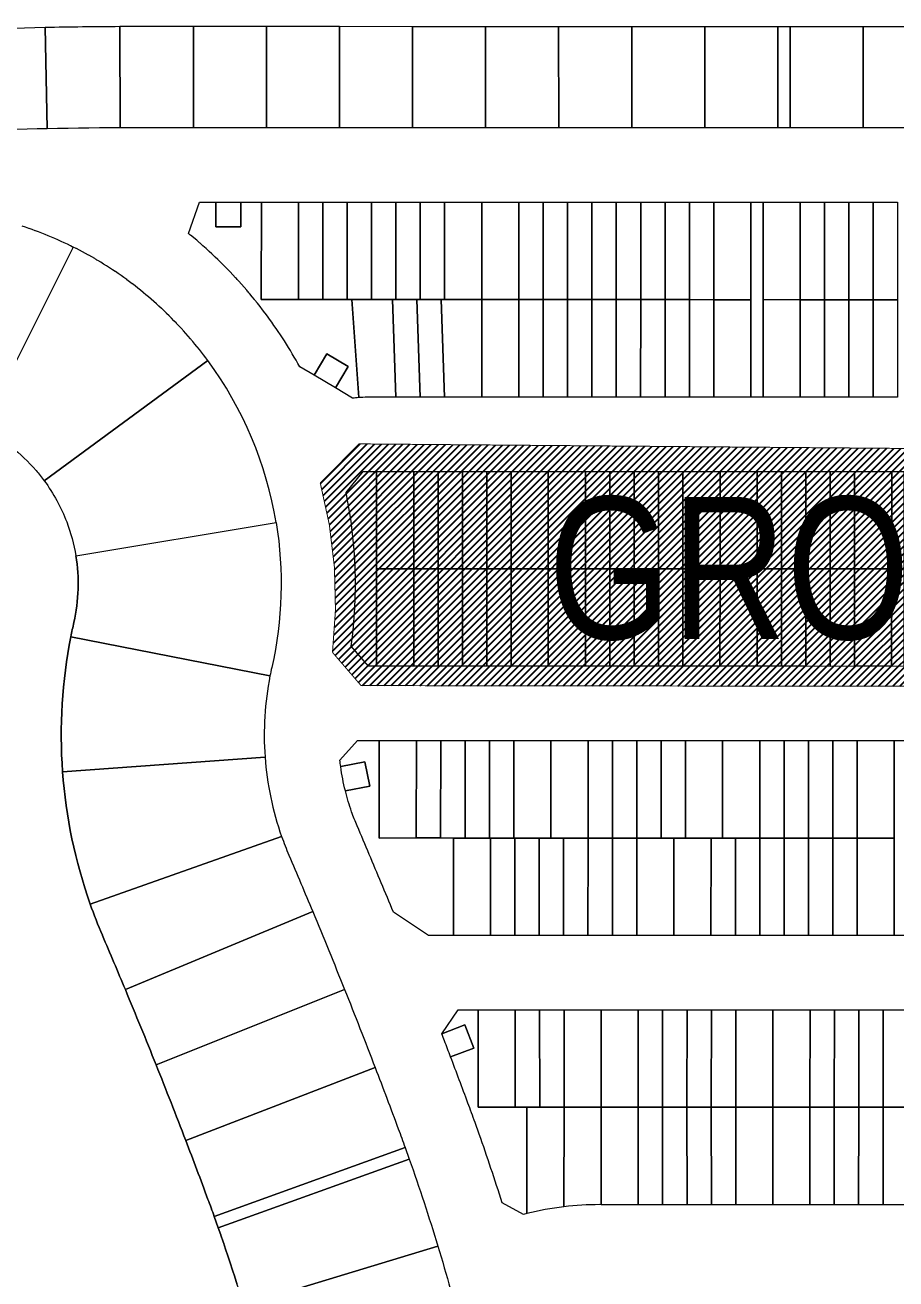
# Model space of a CAD drawing. Header units: centimetres. Extents: x -6122352 to 6876996, y -1694241 to 2592194.
# Drawn here: x -5095276 to -4880730, y -217043 to 91765 of the extents above; entities that cross this region are included whole.
import ezdxf

# ---------------------------------------------------------------- set-up
doc = ezdxf.new("R2010")
doc.units = ezdxf.units.CM
doc.header["$MEASUREMENT"] = 0
for name, color, linetype, lineweight, true_color in [('23585-XR-AR-DAMAC PLOT LIMITS$0$1-End units', 7, 'Continuous', 5, 0xf8991e), ('23585-XR-AR-DAMAC PLOT LIMITS$0$1-Open Space', 7, 'Continuous', 5, 0x90cf5a), ('23585-XR-AR-DAMAC PLOT LIMITS$0$1-Utility', 7, 'Continuous', 5, 0x8db1ff)]:
    doc.layers.add(name, color=color, linetype=linetype, lineweight=lineweight, true_color=true_color)
for name, color, linetype, lineweight in [('23585-XR-AR-DAMAC PLOT LIMITS$0$1-LV3', 231, 'Continuous', 5), ('23585-XR-AR-DAMAC PLOT LIMITS$0$1-Mid units', 41, 'Continuous', 5), ('23585-XR-AR-DAMAC PLOT LIMITS$0$1-V75', 142, 'Continuous', 5), ('A-ANNO-TEXT', 3, 'Continuous', 25)]:
    doc.layers.add(name, color=color, linetype=linetype, lineweight=lineweight)
for name, color, linetype in [('@MI-REF LAYER', 7, 'Continuous'), ('@MI-TYPE-01', 30, 'Continuous'), ('A-GLASS HATCH', 7, 'Continuous')]:
    doc.layers.add(name, color=color, linetype=linetype)
doc.styles.add('1657-SHEET$0$ARIAL', font='arial.ttf', dxfattribs={"width": 0.8})

# ---------------------------------------------------------------- blocks, each defined once
blk = doc.blocks.new('23585-XR-AR-DAMAC PLOT LIMITS')
at = {"layer": '23585-XR-AR-DAMAC PLOT LIMITS$0$1-End units', "color": 251, "true_color": 0x636466}
for points in [[(496447.39, 2768993.37), (496441.2, 2768986.63), (496423.51, 2769002.84), (496429.69, 2769009.59)], [(496439.18, 2768984.41), (496433, 2768977.67), (496415.3, 2768993.88), (496421.48, 2769000.63)], [(496465.08, 2768977.16), (496458.9, 2768970.41), (496441.2, 2768986.63), (496447.39, 2768993.37)], [(496456.87, 2768968.2), (496450.69, 2768961.46), (496433, 2768977.67), (496439.18, 2768984.41)], [(496511.51, 2768965.21), (496505.33, 2768958.47), (496487.63, 2768974.68), (496493.81, 2768981.43)], [(496529.2, 2768949), (496523.02, 2768942.26), (496505.33, 2768958.47), (496511.51, 2768965.21)], [(496394.39, 2768935.53), (496376.69, 2768951.75), (496382.87, 2768958.49), (496400.57, 2768942.28)], [(496482.93, 2768934.03), (496465.24, 2768950.24), (496471.42, 2768956.99), (496489.11, 2768940.77)], [(496388.21, 2768928.79), (496370.51, 2768945), (496376.69, 2768951.75), (496394.39, 2768935.53)], [(496476.75, 2768927.28), (496459.06, 2768943.49), (496465.24, 2768950.24), (496482.93, 2768934.03)], [(496394.39, 2768935.53), (496400.57, 2768942.28), (496418.26, 2768926.07), (496412.08, 2768919.32)], [(496482.93, 2768934.03), (496489.11, 2768940.77), (496506.81, 2768924.56), (496500.63, 2768917.81)], [(496560.83, 2768920.9), (496554.65, 2768914.16), (496536.95, 2768930.37), (496543.13, 2768937.11)], [(496387.64, 2768928.17), (496388.21, 2768928.79), (496394.39, 2768935.53), (496412.08, 2768919.32), (496405.9, 2768912.57)], [(496476.75, 2768927.28), (496482.93, 2768934.03), (496500.63, 2768917.81), (496494.45, 2768911.07)], [(496454.36, 2768902.84), (496436.66, 2768919.05), (496442.84, 2768925.8), (496460.54, 2768909.59)], [(496448.17, 2768896.09), (496430.48, 2768912.31), (496436.66, 2768919.05), (496454.36, 2768902.84)], [(496578.52, 2768904.69), (496572.34, 2768897.94), (496554.65, 2768914.16), (496560.83, 2768920.9)], [(496363.89, 2768902.24), (496357.7, 2768895.5), (496340.01, 2768911.71), (496346.19, 2768918.46)], [(496532.25, 2768889.72), (496514.56, 2768905.93), (496520.74, 2768912.68), (496538.43, 2768896.46), (496534.38, 2768892.04)], [(496454.36, 2768902.84), (496460.54, 2768909.59), (496478.23, 2768893.37), (496472.05, 2768886.63)], [(496526.07, 2768882.97), (496508.38, 2768899.18), (496514.56, 2768905.93), (496532.25, 2768889.72), (496530.33, 2768887.61)], [(496448.17, 2768896.09), (496454.36, 2768902.84), (496472.05, 2768886.63), (496465.87, 2768879.88)], [(496431.96, 2768878.4), (496425.78, 2768871.65), (496408.08, 2768887.86), (496409.4, 2768889.3), (496414.26, 2768894.61)], [(496524.15, 2768880.87), (496526.07, 2768882.97), (496530.33, 2768887.61), (496548.02, 2768871.4), (496541.84, 2768864.65)], [(496503.68, 2768858.53), (496485.98, 2768874.74), (496492.16, 2768881.49), (496509.86, 2768865.27), (496505.8, 2768860.85)], [(496449.66, 2768862.19), (496443.47, 2768855.44), (496425.78, 2768871.65), (496431.96, 2768878.4)], [(496517.96, 2768874.12), (496522.02, 2768878.55), (496524.15, 2768880.87), (496541.84, 2768864.65), (496535.66, 2768857.91)], [(496589.51, 2768854.06), (496571.81, 2768870.28), (496578, 2768877.02), (496595.69, 2768860.81)], [(496497.49, 2768851.78), (496479.8, 2768868), (496485.98, 2768874.74), (496503.68, 2768858.53), (496501.75, 2768856.43), (496497.7, 2768852)], [(496583.33, 2768847.32), (496565.63, 2768863.53), (496571.81, 2768870.28), (496589.51, 2768854.06)], [(496589.51, 2768854.06), (496595.69, 2768860.81), (496613.39, 2768844.6), (496607.2, 2768837.85)], [(496583.33, 2768847.32), (496589.51, 2768854.06), (496607.2, 2768837.85), (496601.02, 2768831.1)], [(496481.28, 2768834.09), (496475.1, 2768827.34), (496457.4, 2768843.55), (496463.59, 2768850.3)], [(496511.34, 2768831.37), (496505.16, 2768824.62), (496487.46, 2768840.83), (496489.39, 2768842.93), (496493.44, 2768847.36), (496493.64, 2768847.58)], [(496560.93, 2768822.88), (496543.24, 2768839.09), (496549.42, 2768845.84), (496567.11, 2768829.62)], [(496560.93, 2768822.88), (496554.75, 2768816.13), (496537.06, 2768832.34), (496543.24, 2768839.09)], [(496584.81, 2768813.41), (496578.63, 2768806.66), (496560.93, 2768822.88), (496567.11, 2768829.62)], [(496546.64, 2768807.28), (496540.46, 2768800.53), (496522.77, 2768816.75), (496528.95, 2768823.5)]]:
    blk.add_lwpolyline(points, close=True, dxfattribs=at)
for points in [[(496397.79, 2768903.72), (496394.42, 2768900.04, 0.017555), (496391.72, 2768896.88), (496372.77, 2768911.94), (496376.05, 2768915.52), (496379.53, 2768919.31)], [(496578.63, 2768806.66), (496578.38, 2768806.4, 0.029706), (496572.83, 2768799.56), (496554.75, 2768816.13), (496560.93, 2768822.88)], [(496572.83, 2768799.56, 0.031399), (496567.89, 2768791.68), (496548.57, 2768809.38), (496550.7, 2768811.71), (496554.75, 2768816.13)]]:
    blk.add_lwpolyline(points, format="xyb", close=True, dxfattribs=at)
at = {"layer": '23585-XR-AR-DAMAC PLOT LIMITS$0$1-LV3', "color": 251, "true_color": 0x636466}
for points in [[(496438.83, 2769046.64), (496426.67, 2769033.37), (496408.23, 2769050.26), (496420.39, 2769063.53)], [(496426.67, 2769033.37), (496414.5, 2769020.1), (496396.07, 2769036.99), (496408.23, 2769050.26)], [(496412.48, 2769017.89), (496400.32, 2769004.62), (496381.88, 2769021.51), (496394.04, 2769034.78)], [(496400.32, 2769004.62), (496388.16, 2768991.35), (496369.72, 2769008.24), (496381.88, 2769021.51)], [(496388.16, 2768991.35), (496376.14, 2768978.23), (496376, 2768978.08), (496357.56, 2768994.96), (496357.71, 2768995.12), (496369.72, 2769008.24)], [(496376, 2768978.08), (496363.84, 2768964.8), (496345.4, 2768981.69), (496357.56, 2768994.96)], [(496363.84, 2768964.8), (496351.68, 2768951.53), (496333.24, 2768968.42), (496345.4, 2768981.69)], [(496351.68, 2768951.53), (496339.52, 2768938.26), (496321.08, 2768955.15), (496333.24, 2768968.42)], [(496339.52, 2768938.26), (496327.36, 2768924.99), (496308.92, 2768941.88), (496321.08, 2768955.15)], [(496327.36, 2768924.99), (496315.2, 2768911.72), (496296.76, 2768928.61), (496308.92, 2768941.88)], [(496315.2, 2768911.72), (496305.76, 2768901.42), (496304.4, 2768899.93), (496304.35, 2768899.87), (496303.04, 2768898.44), (496284.54, 2768915.26), (496287.32, 2768918.31), (496296.76, 2768928.61)], [(496291.05, 2768885.02), (496289.42, 2768883.15), (496287.8, 2768881.28), (496279.24, 2768871.43), (496260.36, 2768887.82), (496268.92, 2768897.67), (496272.25, 2768901.5)]]:
    blk.add_lwpolyline(points, close=True, dxfattribs=at)
blk.add_lwpolyline([(496303.04, 2768898.44), (496301.32, 2768896.54), (496299.59, 2768894.63), (496297.88, 2768892.71), (496296.16, 2768890.79), (496294.46, 2768888.87), (496292.75, 2768886.94), (496291.05, 2768885.02), (496272.25, 2768901.5, -0.004459), (496284.54, 2768915.26)], format="xyb", close=True, dxfattribs=at)
at = {"layer": '23585-XR-AR-DAMAC PLOT LIMITS$0$1-Mid units', "color": 251, "true_color": 0x636466}
for points in [[(496459.55, 2769006.65), (496441.85, 2769022.86), (496445.91, 2769027.28), (496463.6, 2769011.07)], [(496455.49, 2769002.22), (496437.8, 2769018.44), (496438.76, 2769019.48), (496441.85, 2769022.86), (496459.55, 2769006.65)], [(496451.44, 2768997.8), (496433.75, 2769014.01), (496437.8, 2769018.44), (496455.49, 2769002.22)], [(496447.39, 2768993.37), (496429.69, 2769009.59), (496433.75, 2769014.01), (496451.44, 2768997.8), (496450.95, 2768997.26)], [(496459.55, 2769006.65), (496463.6, 2769011.07), (496481.3, 2768994.86), (496477.24, 2768990.43)], [(496455.49, 2769002.22), (496459.55, 2769006.65), (496477.24, 2768990.43), (496473.19, 2768986.01)], [(496451.44, 2768997.8), (496455.49, 2769002.22), (496473.19, 2768986.01), (496472.12, 2768984.84), (496469.14, 2768981.58)], [(496469.14, 2768981.58), (496465.08, 2768977.16), (496447.39, 2768993.37), (496450.95, 2768997.26), (496451.44, 2768997.8)], [(496428.94, 2768973.25), (496411.25, 2768989.46), (496415.3, 2768993.88), (496433, 2768977.67)], [(496424.89, 2768968.82), (496407.2, 2768985.04), (496411.25, 2768989.46), (496428.94, 2768973.25)], [(496420.84, 2768964.4), (496403.14, 2768980.61), (496407.2, 2768985.04), (496424.89, 2768968.82)], [(496416.78, 2768959.97), (496399.09, 2768976.19), (496403.14, 2768980.61), (496420.84, 2768964.4)], [(496428.94, 2768973.25), (496433, 2768977.67), (496450.69, 2768961.46), (496446.64, 2768957.03)], [(496412.73, 2768955.55), (496395.03, 2768971.76), (496399.09, 2768976.19), (496416.78, 2768959.97)], [(496501.27, 2768954.05), (496483.58, 2768970.26), (496487.63, 2768974.68), (496505.33, 2768958.47)], [(496408.68, 2768951.13), (496390.98, 2768967.34), (496395.03, 2768971.76), (496412.73, 2768955.55), (496409.63, 2768952.17)], [(496424.89, 2768968.82), (496428.94, 2768973.25), (496446.64, 2768957.03), (496442.59, 2768952.61)], [(496420.84, 2768964.4), (496424.89, 2768968.82), (496442.59, 2768952.61), (496438.53, 2768948.18)], [(496497.22, 2768949.62), (496479.53, 2768965.83), (496483.58, 2768970.26), (496501.27, 2768954.05)], [(496404.62, 2768946.7), (496386.93, 2768962.92), (496390.98, 2768967.34), (496408.68, 2768951.13)], [(496493.17, 2768945.2), (496475.47, 2768961.41), (496479.53, 2768965.83), (496497.22, 2768949.62)], [(496400.57, 2768942.28), (496382.87, 2768958.49), (496386.85, 2768962.83), (496386.93, 2768962.92), (496404.62, 2768946.7)], [(496416.78, 2768959.97), (496420.84, 2768964.4), (496438.53, 2768948.18), (496434.48, 2768943.76)], [(496412.73, 2768955.55), (496416.78, 2768959.97), (496434.48, 2768943.76), (496430.43, 2768939.34)], [(496489.11, 2768940.77), (496471.42, 2768956.99), (496475.47, 2768961.41), (496493.17, 2768945.2)], [(496408.68, 2768951.13), (496409.63, 2768952.17), (496412.73, 2768955.55), (496430.43, 2768939.34), (496427.33, 2768935.96), (496426.37, 2768934.91)], [(496501.27, 2768954.05), (496505.33, 2768958.47), (496523.02, 2768942.26), (496518.97, 2768937.83)], [(496497.22, 2768949.62), (496501.27, 2768954.05), (496518.97, 2768937.83), (496514.92, 2768933.41)], [(496404.62, 2768946.7), (496408.68, 2768951.13), (496426.37, 2768934.91), (496422.32, 2768930.49)], [(496493.17, 2768945.2), (496497.22, 2768949.62), (496514.92, 2768933.41), (496510.86, 2768928.98)], [(496400.57, 2768942.28), (496404.62, 2768946.7), (496422.32, 2768930.49), (496418.26, 2768926.07)], [(496384.15, 2768924.36), (496366.46, 2768940.58), (496370.51, 2768945), (496388.21, 2768928.79), (496387.64, 2768928.17)], [(496472.7, 2768922.86), (496455, 2768939.07), (496459.06, 2768943.49), (496476.75, 2768927.28)], [(496489.11, 2768940.77), (496493.17, 2768945.2), (496510.86, 2768928.98), (496506.81, 2768924.56)], [(496380.1, 2768919.94), (496362.41, 2768936.15), (496366.46, 2768940.58), (496384.15, 2768924.36), (496383.58, 2768923.74), (496381.06, 2768920.98)], [(496468.64, 2768918.43), (496450.95, 2768934.65), (496455, 2768939.07), (496472.7, 2768922.86)], [(496379.53, 2768919.31), (496376.05, 2768915.52), (496358.35, 2768931.73), (496362.41, 2768936.15), (496380.1, 2768919.94)], [(496464.59, 2768914.01), (496446.89, 2768930.22), (496450.95, 2768934.65), (496468.64, 2768918.43)], [(496376.05, 2768915.52), (496372.77, 2768911.94), (496371.99, 2768911.09), (496354.3, 2768927.31), (496358.35, 2768931.73)], [(496383.58, 2768923.74), (496384.15, 2768924.36), (496387.64, 2768928.17), (496405.9, 2768912.57), (496401.85, 2768908.15)], [(496460.54, 2768909.59), (496442.84, 2768925.8), (496446.89, 2768930.22), (496464.59, 2768914.01)], [(496550.59, 2768909.73), (496532.9, 2768925.95), (496536.95, 2768930.37), (496554.65, 2768914.16)], [(496371.99, 2768911.09), (496367.94, 2768906.67), (496350.24, 2768922.88), (496354.3, 2768927.31)], [(496472.7, 2768922.86), (496476.75, 2768927.28), (496494.45, 2768911.07), (496490.39, 2768906.64)], [(496546.54, 2768905.31), (496528.85, 2768921.52), (496532.9, 2768925.95), (496550.59, 2768909.73)], [(496367.94, 2768906.67), (496363.89, 2768902.24), (496346.19, 2768918.46), (496350.24, 2768922.88)], [(496401.85, 2768908.15), (496397.79, 2768903.72), (496379.53, 2768919.31), (496380.1, 2768919.94), (496381.06, 2768920.98), (496383.58, 2768923.74)], [(496468.64, 2768918.43), (496472.7, 2768922.86), (496490.39, 2768906.64), (496486.34, 2768902.22)], [(496542.49, 2768900.89), (496524.79, 2768917.1), (496528.85, 2768921.52), (496546.54, 2768905.31)], [(496464.59, 2768914.01), (496468.64, 2768918.43), (496486.34, 2768902.22), (496482.29, 2768897.8)], [(496538.43, 2768896.46), (496520.74, 2768912.68), (496524.79, 2768917.1), (496542.49, 2768900.89)], [(496444.12, 2768891.67), (496426.43, 2768907.88), (496430.48, 2768912.31), (496448.17, 2768896.09)], [(496460.54, 2768909.59), (496464.59, 2768914.01), (496482.29, 2768897.8), (496478.23, 2768893.37)], [(496550.59, 2768909.73), (496554.65, 2768914.16), (496572.34, 2768897.94), (496568.29, 2768893.52)], [(496546.54, 2768905.31), (496550.59, 2768909.73), (496568.29, 2768893.52), (496564.24, 2768889.1)], [(496440.07, 2768887.25), (496422.37, 2768903.46), (496426.43, 2768907.88), (496444.12, 2768891.67)], [(496436.01, 2768882.82), (496418.32, 2768899.04), (496422.37, 2768903.46), (496440.07, 2768887.25)], [(496542.49, 2768900.89), (496546.54, 2768905.31), (496564.24, 2768889.1), (496560.18, 2768884.67)], [(496538.43, 2768896.46), (496542.49, 2768900.89), (496560.18, 2768884.67), (496556.13, 2768880.25)], [(496436.01, 2768882.82), (496431.96, 2768878.4), (496414.26, 2768894.61), (496418.32, 2768899.04)], [(496522.02, 2768878.55), (496504.32, 2768894.76), (496508.38, 2768899.18), (496526.07, 2768882.97), (496524.15, 2768880.87)], [(496444.12, 2768891.67), (496448.17, 2768896.09), (496465.87, 2768879.88), (496461.82, 2768875.46)], [(496517.96, 2768874.12), (496500.27, 2768890.34), (496504.32, 2768894.76), (496522.02, 2768878.55)], [(496534.38, 2768892.04), (496538.43, 2768896.46), (496556.13, 2768880.25), (496552.08, 2768875.82)], [(496607.85, 2768874.08), (496590.16, 2768890.3), (496594.21, 2768894.72), (496611.9, 2768878.51)], [(496440.07, 2768887.25), (496444.12, 2768891.67), (496461.82, 2768875.46), (496457.76, 2768871.03)], [(496530.33, 2768887.61), (496532.25, 2768889.72), (496534.38, 2768892.04), (496552.08, 2768875.82), (496548.02, 2768871.4)], [(496513.91, 2768869.7), (496496.22, 2768885.91), (496500.27, 2768890.34), (496517.96, 2768874.12)], [(496603.8, 2768869.66), (496586.1, 2768885.87), (496590.16, 2768890.3), (496607.85, 2768874.08)], [(496457.76, 2768871.03), (496453.71, 2768866.61), (496436.01, 2768882.82), (496440.07, 2768887.25)], [(496509.86, 2768865.27), (496492.16, 2768881.49), (496496.22, 2768885.91), (496513.91, 2768869.7)], [(496599.74, 2768865.23), (496582.05, 2768881.45), (496586.1, 2768885.87), (496603.8, 2768869.66)], [(496453.71, 2768866.61), (496449.66, 2768862.19), (496431.96, 2768878.4), (496436.01, 2768882.82)], [(496595.69, 2768860.81), (496578, 2768877.02), (496582.05, 2768881.45), (496599.74, 2768865.23)], [(496607.85, 2768874.08), (496611.9, 2768878.51), (496629.6, 2768862.29), (496625.55, 2768857.87)], [(496513.91, 2768869.7), (496517.96, 2768874.12), (496535.66, 2768857.91), (496531.61, 2768853.48)], [(496603.8, 2768869.66), (496607.85, 2768874.08), (496625.55, 2768857.87), (496621.49, 2768853.44)], [(496509.86, 2768865.27), (496513.91, 2768869.7), (496531.61, 2768853.48), (496527.55, 2768849.06)], [(496599.74, 2768865.23), (496603.8, 2768869.66), (496621.49, 2768853.44), (496617.44, 2768849.02)], [(496493.44, 2768847.36), (496475.75, 2768863.57), (496479.8, 2768868), (496497.49, 2768851.78), (496493.64, 2768847.58)], [(496489.39, 2768842.93), (496471.69, 2768859.15), (496475.75, 2768863.57), (496493.44, 2768847.36)], [(496505.8, 2768860.85), (496509.86, 2768865.27), (496527.55, 2768849.06), (496523.5, 2768844.64)], [(496579.27, 2768842.89), (496561.58, 2768859.11), (496565.63, 2768863.53), (496583.33, 2768847.32)], [(496595.69, 2768860.81), (496599.74, 2768865.23), (496617.44, 2768849.02), (496613.39, 2768844.6)], [(496501.75, 2768856.43), (496503.68, 2768858.53), (496505.8, 2768860.85), (496523.5, 2768844.64), (496519.45, 2768840.21)], [(496489.39, 2768842.93), (496487.46, 2768840.83), (496485.33, 2768838.51), (496467.64, 2768854.72), (496471.69, 2768859.15)], [(496575.22, 2768838.47), (496557.53, 2768854.68), (496561.58, 2768859.11), (496579.27, 2768842.89)], [(496485.33, 2768838.51), (496481.28, 2768834.09), (496463.59, 2768850.3), (496467.64, 2768854.72)], [(496497.7, 2768852), (496501.75, 2768856.43), (496519.45, 2768840.21), (496515.39, 2768835.79)], [(496571.17, 2768834.05), (496553.47, 2768850.26), (496557.53, 2768854.68), (496575.22, 2768838.47)], [(496493.64, 2768847.58), (496497.49, 2768851.78), (496497.7, 2768852), (496515.39, 2768835.79), (496511.34, 2768831.37)], [(496567.11, 2768829.62), (496549.42, 2768845.84), (496553.47, 2768850.26), (496571.17, 2768834.05)], [(496579.27, 2768842.89), (496583.33, 2768847.32), (496601.02, 2768831.1), (496596.97, 2768826.68)], [(496575.22, 2768838.47), (496579.27, 2768842.89), (496596.97, 2768826.68), (496592.92, 2768822.26)], [(496571.17, 2768834.05), (496575.22, 2768838.47), (496592.92, 2768822.26), (496588.86, 2768817.83)], [(496554.75, 2768816.13), (496550.7, 2768811.71), (496533, 2768827.92), (496537.06, 2768832.34)], [(496567.11, 2768829.62), (496571.17, 2768834.05), (496588.86, 2768817.83), (496584.81, 2768813.41)], [(496550.7, 2768811.71), (496548.57, 2768809.38), (496546.64, 2768807.28), (496528.95, 2768823.5), (496533, 2768827.92)]]:
    blk.add_lwpolyline(points, close=True, dxfattribs=at)
at = {"layer": '23585-XR-AR-DAMAC PLOT LIMITS$0$1-Open Space', "color": 251, "true_color": 0x636466}
for points in [[(496268.92, 2768897.67), (496272.25, 2768901.5, -0.004459), (496284.54, 2768915.26), (496287.32, 2768918.31), (496296.76, 2768928.61), (496308.92, 2768941.88), (496321.08, 2768955.15), (496333.24, 2768968.42), (496345.4, 2768981.69), (496357.56, 2768994.96), (496357.71, 2768995.12), (496369.72, 2769008.24), (496381.88, 2769021.51), (496394.04, 2769034.78), (496395.11, 2769035.94), (496396.07, 2769036.99), (496408.23, 2769050.26), (496420.39, 2769063.53)], [(496334.68, 2768823.35, -0.09893), (496351.24, 2768826.14, -0.019137), (496354.51, 2768825.91, -0.067539), (496365.7, 2768823.15, -0.05037), (496373.35, 2768819.2, -0.096857), (496385.14, 2768807.74), (496385.15, 2768807.73, 0.007158), (496387.24, 2768804.81, 0.066802), (496410.38, 2768780.85, 0.066801), (496439.02, 2768763.85, 0.01648), (496446.71, 2768760.87), (496446.73, 2768760.86, -0.002552), (496460.4, 2768756, -0.003519), (496479.16, 2768749.08, -0.003519), (496497.83, 2768741.88, -0.002732), (496512.25, 2768736.12, -0.002484), (496516.38, 2768734.42), (496519.14, 2768733.25), (496520.82, 2768732.53), (496520.86, 2768732.51), (496522.48, 2768731.81), (496522.59, 2768731.77), (496522.64, 2768731.74), (496524.2, 2768731.06), (496525.81, 2768730.34), (496525.85, 2768730.33), (496527.44, 2768729.61), (496529.2, 2768728.82), (496530.78, 2768728.1), (496530.83, 2768728.07), (496532.35, 2768727.37)]]:
    blk.add_lwpolyline(points, format="xyb", dxfattribs=at)
for points in [[(496414.5, 2769020.1), (496413.54, 2769019.05), (496412.48, 2769017.89), (496394.04, 2769034.78), (496395.11, 2769035.94), (496396.07, 2769036.99)], [(496441.2, 2768986.63), (496458.9, 2768970.41), (496456.87, 2768968.2), (496439.18, 2768984.41), (496421.48, 2769000.63), (496423.51, 2769002.84)], [(496513.53, 2768967.43), (496531.23, 2768951.21), (496529.2, 2768949), (496511.51, 2768965.21), (496493.81, 2768981.43), (496495.84, 2768983.64)], [(496562.85, 2768923.11), (496580.55, 2768906.9), (496578.52, 2768904.69), (496560.83, 2768920.9), (496543.13, 2768937.11), (496545.16, 2768939.33)], [(496538.42, 2768779.39), (496519.14, 2768733.25), (496516.38, 2768734.42), (496535.65, 2768780.56)]]:
    blk.add_lwpolyline(points, close=True, dxfattribs=at)
for points in [[(496391.72, 2768896.88, 0.006383), (496390.79, 2768895.68), (496386.07, 2768894.25), (496384.31, 2768900.09), (496378.47, 2768898.33), (496380.23, 2768892.48), (496376.32, 2768891.29, 0.03334), (496361.73, 2768893.84), (496360.81, 2768893.93), (496360.74, 2768893.94), (496359.79, 2768894.03), (496358.75, 2768894.11), (496357.74, 2768894.19), (496356.73, 2768894.26), (496356.56, 2768894.27), (496355.67, 2768894.32), (496354.7, 2768894.36, 0.002492), (496353.59, 2768894.4), (496352.6, 2768894.43), (496351.58, 2768894.45), (496350.6, 2768894.46, 0.002611), (496349.44, 2768894.46), (496348.5, 2768894.46), (496347.52, 2768894.44), (496347.38, 2768894.43), (496346.43, 2768894.41), (496345.39, 2768894.37), (496344.38, 2768894.32), (496343.38, 2768894.27), (496343.23, 2768894.26), (496342.34, 2768894.2), (496341.36, 2768894.13), (496341.18, 2768894.12), (496340.27, 2768894.04), (496339.25, 2768893.95), (496338.22, 2768893.84), (496337.29, 2768893.74), (496337.12, 2768893.72), (496336.18, 2768893.61), (496335.24, 2768893.49), (496335.13, 2768893.47), (496334.25, 2768893.35), (496334.06, 2768893.32), (496333.57, 2768893.25), (496329.73, 2768900.49), (496332.46, 2768903.47), (496336.97, 2768899.34), (496341.09, 2768903.84), (496336.58, 2768907.97), (496338.88, 2768910.48), (496340.01, 2768911.71), (496357.7, 2768895.5), (496363.89, 2768902.24), (496367.94, 2768906.67), (496371.99, 2768911.09), (496372.77, 2768911.94)], [(496425.78, 2768871.65), (496443.47, 2768855.44), (496442.14, 2768853.98), (496435.59, 2768854.15, 0.085789), (496406.85, 2768878.79), (496405.87, 2768885.45), (496408.08, 2768887.86)], [(496481.28, 2768834.09), (496485.33, 2768838.51), (496487.46, 2768840.83), (496505.16, 2768824.62), (496500.98, 2768820.06), (496490.94, 2768817.57, 0.00131), (496483.61, 2768820.24, 0.002559), (496469.25, 2768825.35, -0.016443), (496465.76, 2768826.7, -0.023581), (496460.93, 2768829.03), (496464.12, 2768834.22), (496458.92, 2768837.41), (496455.73, 2768832.22, -0.007148), (496454.41, 2768833.16), (496453.77, 2768839.59), (496457.4, 2768843.55), (496475.1, 2768827.34)], [(496546.64, 2768807.28), (496548.57, 2768809.38), (496567.89, 2768791.68), (496567.47, 2768790.92), (496561.8, 2768789.01, 0.008585), (496545.54, 2768796.25), (496542.73, 2768797.43, 0.002468), (496538, 2768799.38, 0.002036), (496526.74, 2768803.9), (496528.98, 2768809.57), (496523.31, 2768811.81), (496521.07, 2768806.14), (496521.06, 2768806.14), (496519.44, 2768813.12), (496522.77, 2768816.75), (496540.46, 2768800.53)]]:
    blk.add_lwpolyline(points, format="xyb", close=True, dxfattribs=at)
at = {"layer": '23585-XR-AR-DAMAC PLOT LIMITS$0$1-Utility', "color": 251, "true_color": 0x636466}
for points in [[(496341.09, 2768903.84), (496336.97, 2768899.34), (496332.46, 2768903.47), (496336.58, 2768907.97)], [(496384.31, 2768900.09), (496386.07, 2768894.25), (496380.23, 2768892.48), (496378.47, 2768898.33)]]:
    blk.add_lwpolyline(points, close=True, dxfattribs=at)
for points in [[(496464.12, 2768834.22), (496460.93, 2768829.03, -0.026847), (496455.73, 2768832.22), (496458.92, 2768837.41)], [(496528.98, 2768809.57), (496526.74, 2768803.9, 0.000705), (496522.83, 2768805.45, 0.000319), (496521.07, 2768806.14), (496523.31, 2768811.81)]]:
    blk.add_lwpolyline(points, format="xyb", close=True, dxfattribs=at)
at = {"layer": '23585-XR-AR-DAMAC PLOT LIMITS$0$1-V75', "color": 251, "true_color": 0x636466}
for points in [[(496359.86, 2768875.63), (496359.05, 2768875.71), (496359, 2768875.72), (496358.16, 2768875.8), (496357.3, 2768875.87), (496356.45, 2768875.94), (496355.6, 2768875.99), (496355.52, 2768876), (496354.72, 2768876.04), (496353.88, 2768876.08, 0.002326), (496353.02, 2768876.11), (496352.17, 2768876.14), (496351.31, 2768876.15), (496350.45, 2768876.16, 0.002414), (496349.55, 2768876.16), (496348.73, 2768876.16), (496347.92, 2768876.14), (496347.85, 2768876.14), (496347, 2768876.12), (496346.14, 2768876.09), (496345.29, 2768876.05), (496344.44, 2768876), (496344.39, 2768876), (496343.58, 2768875.95), (496342.77, 2768875.89), (496342.72, 2768875.88), (496341.86, 2768875.81), (496341.01, 2768875.73), (496340.16, 2768875.65), (496339.31, 2768875.55), (496339.25, 2768875.55), (496338.45, 2768875.45), (496337.63, 2768875.35), (496337.6, 2768875.34), (496336.83, 2768875.23), (496336.74, 2768875.22), (496335.9, 2768875.1), (496335.06, 2768874.96), (496334.21, 2768874.82), (496333.38, 2768874.68), (496333.34, 2768874.67), (496332.53, 2768874.52), (496331.74, 2768874.36), (496331.68, 2768874.35), (496330.84, 2768874.18), (496330, 2768874), (496329.17, 2768873.81), (496328.34, 2768873.62), (496328.29, 2768873.61), (496327.5, 2768873.41), (496326.71, 2768873.21), (496326.67, 2768873.2), (496325.84, 2768872.98), (496325.01, 2768872.75), (496324.19, 2768872.52), (496323.37, 2768872.28, 0.002326), (496322.54, 2768872.03), (496321.74, 2768871.78), (496320.97, 2768871.53), (496320.9, 2768871.51), (496320.09, 2768871.24), (496319.28, 2768870.96), (496318.48, 2768870.67), (496317.68, 2768870.38), (496317.64, 2768870.36), (496316.88, 2768870.08), (496334.68, 2768823.35, -0.09893), (496351.24, 2768826.14, -0.019137), (496354.51, 2768825.91)], [(496400.68, 2768861.08, 0.11832), (496359.86, 2768875.63), (496354.51, 2768825.91, -0.067539), (496365.7, 2768823.15, -0.05037), (496373.35, 2768819.2)], [(496427.5, 2768834.45), (496387.24, 2768804.81, -0.007157), (496385.15, 2768807.73), (496385.14, 2768807.74, 0.096864), (496373.35, 2768819.2), (496400.68, 2768861.08, -0.096961), (496426.25, 2768836.2, 0.007156)], [(496441.4, 2768820.07), (496410.38, 2768780.85, -0.066802), (496387.24, 2768804.81), (496427.5, 2768834.45, 0.066834)], [(496458.6, 2768809.86), (496439.02, 2768763.85, -0.066801), (496410.38, 2768780.85), (496441.4, 2768820.07, 0.066833)], [(496477.39, 2768803.03), (496460.4, 2768756, 0.002552), (496446.73, 2768760.86), (496446.71, 2768760.87, -0.01648), (496439.02, 2768763.85), (496458.6, 2768809.86, 0.016456), (496463.21, 2768808.08, -0.002558)], [(496496.82, 2768795.86), (496479.16, 2768749.08, 0.003519), (496460.4, 2768756), (496477.39, 2768803.03, -0.003518)], [(496516.13, 2768788.42), (496497.83, 2768741.88, 0.003519), (496479.16, 2768749.08), (496496.82, 2768795.86, -0.003518)], [(496535.65, 2768780.56), (496516.38, 2768734.42, 0.002484), (496512.25, 2768736.12, 0.002732), (496497.83, 2768741.88), (496516.13, 2768788.42, -0.002741), (496531.11, 2768782.43, -0.002457)], [(496558.97, 2768770.11), (496537.37, 2768725.01), (496535.74, 2768725.79), (496535.68, 2768725.82), (496534.12, 2768726.55), (496533.98, 2768726.62), (496533.9, 2768726.65), (496532.35, 2768727.37), (496530.83, 2768728.07), (496530.78, 2768728.1), (496529.2, 2768728.82), (496527.44, 2768729.61), (496525.85, 2768730.33), (496525.81, 2768730.34), (496524.2, 2768731.06), (496522.64, 2768731.74), (496522.59, 2768731.77), (496522.48, 2768731.81), (496520.86, 2768732.51), (496520.82, 2768732.53), (496519.14, 2768733.25), (496538.42, 2768779.39, -0.011279)], [(496578.8, 2768760.07), (496555.21, 2768715.97, 0.011112), (496537.37, 2768725.01), (496558.97, 2768770.11, -0.011112)]]:
    blk.add_lwpolyline(points, format="xyb", close=True, dxfattribs=at)
blk.add_lwpolyline([(496304.45, 2768864.26), (496305.2, 2768864.68), (496305.95, 2768865.08), (496306.01, 2768865.12), (496306.72, 2768865.5), (496307.45, 2768865.87), (496307.48, 2768865.89), (496308.24, 2768866.28), (496309.01, 2768866.65), (496309.78, 2768867.03), (496310.55, 2768867.4), (496311.33, 2768867.76), (496311.36, 2768867.77), (496312.11, 2768868.11), (496312.85, 2768868.44), (496312.91, 2768868.46), (496313.69, 2768868.8), (496314.48, 2768869.12), (496315.27, 2768869.45), (496316.06, 2768869.76), (496316.12, 2768869.78), (496316.88, 2768870.08), (496334.68, 2768823.35, 0.118311)], format="xyb", dxfattribs=at)
blk = doc.blocks.new('A$Cf093b529')
at = {"layer": 'A-ANNO-TEXT'}
blk.add_blockref('23585-XR-AR-DAMAC PLOT LIMITS', (-495391.99, -2768603.44), dxfattribs=at)

msp = doc.modelspace()

# ---------------------------------------------------------------- hatches: boundary and pattern name
at = {"layer": 'A-GLASS HATCH'}
h = msp.add_hatch(dxfattribs=at)
h.set_pattern_fill('ANSI31', color=10, scale=10000)
h.set_pattern_definition([(45, (-50042.4, -69166.1), (-883.88348, 883.88348), [])])
edge = h.paths.add_edge_path()
edge.add_line((-5022544.50954, -21028.76225), (-5013034.52162, -11384.61484))
edge.add_line((-5013034.52162, -11384.61484), (-4749588.91899, -13583.93792))
edge.add_line((-4749588.91899, -13583.93792), (-4741172.31017, -22662.53394))
edge.add_line((-4741172.31017, -22662.53394), (-4741695.33988, -63741.15199))
edge.add_line((-4741695.33988, -63741.15199), (-4750547.71104, -71250.34231))
edge.add_line((-4750547.71104, -71250.34231), (-5012495.00063, -70911.94068))
edge.add_line((-5012495.00063, -70911.94068), (-5019538.40514, -62736.95269))
edge.add_arc((-5129959.19258, -49733.06816), 111183.86264, 353.283405627, 374.9614870628)

# ---------------------------------------------------------------- linework, layer by layer
at = {"layer": '@MI-REF LAYER', "color": 30, "const_width": 242.60838}
msp.add_lwpolyline([(-5022544.50954, -21028.76225), (-5013034.52162, -11384.61484), (-4749588.91899, -13583.93792), (-4741172.31017, -22662.53394), (-4741695.33988, -63741.15199), (-4750547.71104, -71250.34231), (-5012495.00063, -70911.94068), (-5019538.40514, -62736.95269, 0.0948715811), (-5022544.50954, -21028.76225)], format="xyb", close=True, dxfattribs=at)

# ---------------------------------------------------------------- block references
at = {"layer": '@MI-REF LAYER', "xscale": 999.9999999999999, "yscale": 999.9999999999999, "zscale": 999.9999999999999, "rotation": 312.4882903633292}
msp.add_blockref('A$Cf093b529', (-5904718.73535, 539022.72011), dxfattribs=at)

# ---------------------------------------------------------------- texts
at = {"layer": '@MI-TYPE-01', "color": 5, "insert": (-4966402.63554, -24429.51166), "char_height": 35000, "attachment_point": 1, "style": '1657-SHEET$0$ARIAL'}
msp.add_mtext_dynamic_manual_height_columns('GROUP 2', width=1502519.7947266, gutter_width=111.00299, heights=[0], dxfattribs=at)

doc.saveas('drawing.dxf')
